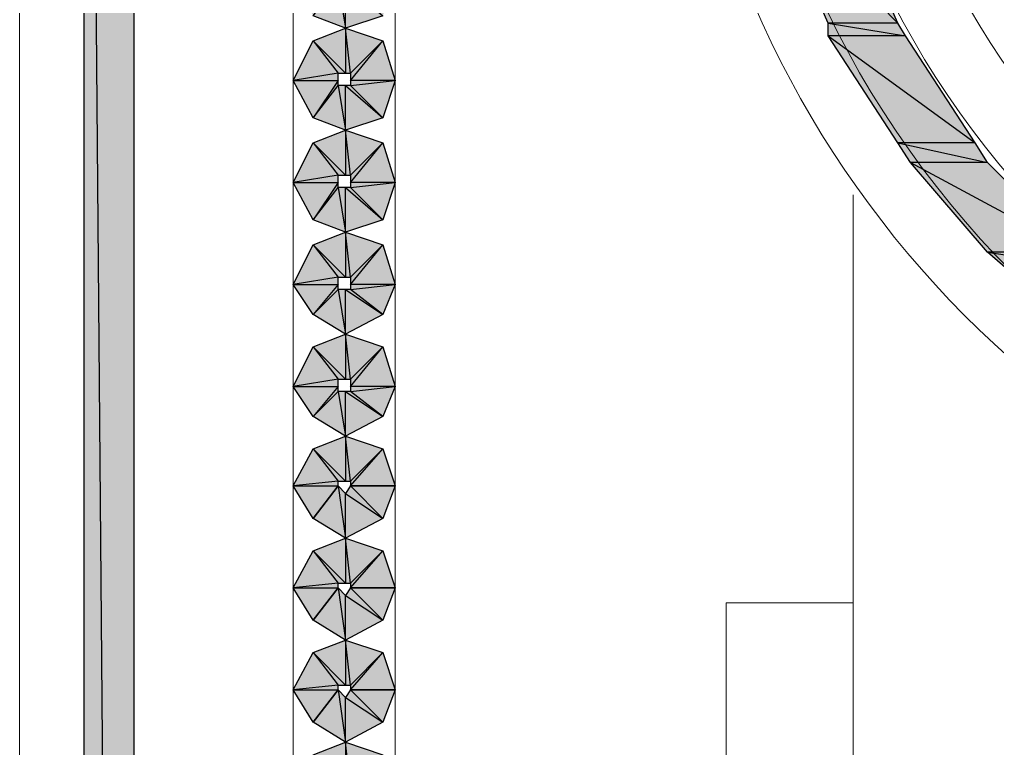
# Model space of a CAD drawing. Header units: millimetres. Extents: x 53 to 176, y -29 to 32.
# Drawn here: x 112.392 to 112.941, y -10.897 to -10.488 of the extents above; entities that cross this region are included whole.
import ezdxf

# ---------------------------------------------------------------- set-up
doc = ezdxf.new("R2010")
doc.units = ezdxf.units.MM
doc.layers.add('15 - Quadro de medição', color=6, linetype='Continuous')

msp = doc.modelspace()

# ---------------------------------------------------------------- hatches: boundary and pattern name
at = {"layer": '15 - Quadro de medição', "true_color": 0x000007}
h = msp.add_hatch(color=7, dxfattribs=at)
h.paths.add_polyline_path([(112.45599, -9.68853), (112.42805, -9.68853), (112.45599, -13.03237)])
h.paths.add_polyline_path([(112.42805, -9.68853), (112.45599, -13.03237), (112.42805, -13.03237)])
h = msp.add_hatch(color=7, dxfattribs=at)
h.paths.add_polyline_path([(112.85267, -10.41764), (112.81356, -10.41764), (112.88479, -10.49027)])
h.paths.add_polyline_path([(112.81356, -10.41764), (112.88479, -10.49027), (112.84568, -10.49027)])
h = msp.add_hatch(color=7, dxfattribs=at)
h.paths.add_polyline_path([(112.59567, -10.48608), (112.57751, -10.46792), (112.60265, -10.46513)])
h.paths.add_polyline_path([(112.57751, -10.46792), (112.60265, -10.46513), (112.57751, -10.46513)])
h.paths.add_polyline_path([(112.60265, -10.46513), (112.57751, -10.46513), (112.59567, -10.44278)])
h.paths.add_polyline_path([(112.57751, -10.46513), (112.59567, -10.44278), (112.57751, -10.46094)])
h.paths.add_polyline_path([(112.59567, -10.44278), (112.57751, -10.46094), (112.57471, -10.4358)])
h.paths.add_polyline_path([(112.57751, -10.46094), (112.57471, -10.4358), (112.57471, -10.46094)])
h.paths.add_polyline_path([(112.57471, -10.4358), (112.57471, -10.46094), (112.55656, -10.44278)])
h.paths.add_polyline_path([(112.57471, -10.46094), (112.55656, -10.44278), (112.57052, -10.46094)])
h.paths.add_polyline_path([(112.55656, -10.44278), (112.57052, -10.46094), (112.54538, -10.46513)])
h.paths.add_polyline_path([(112.57052, -10.46094), (112.54538, -10.46513), (112.57052, -10.46513)])
h.paths.add_polyline_path([(112.54538, -10.46513), (112.57052, -10.46513), (112.55656, -10.48608)])
h.paths.add_polyline_path([(112.57052, -10.46513), (112.55656, -10.48608), (112.57052, -10.46792)])
h.paths.add_polyline_path([(112.55656, -10.48608), (112.57052, -10.46792), (112.57471, -10.49307)])
h.paths.add_polyline_path([(112.57052, -10.46792), (112.57471, -10.49307), (112.57471, -10.46792)])
h.paths.add_polyline_path([(112.57471, -10.49307), (112.57471, -10.46792), (112.59567, -10.48608)])
h.paths.add_polyline_path([(112.57471, -10.46792), (112.59567, -10.48608), (112.57751, -10.46792)])
h = msp.add_hatch(color=7, dxfattribs=at)
h.paths.add_polyline_path([(112.59567, -10.54335), (112.57751, -10.52519), (112.60265, -10.5224)])
h.paths.add_polyline_path([(112.57751, -10.52519), (112.60265, -10.5224), (112.57751, -10.5224)])
h.paths.add_polyline_path([(112.60265, -10.5224), (112.57751, -10.5224), (112.59567, -10.50005)])
h.paths.add_polyline_path([(112.57751, -10.5224), (112.59567, -10.50005), (112.57751, -10.51821)])
h.paths.add_polyline_path([(112.59567, -10.50005), (112.57751, -10.51821), (112.57471, -10.49307)])
h.paths.add_polyline_path([(112.57751, -10.51821), (112.57471, -10.49307), (112.57471, -10.51821)])
h.paths.add_polyline_path([(112.57471, -10.49307), (112.57471, -10.51821), (112.55656, -10.50005)])
h.paths.add_polyline_path([(112.57471, -10.51821), (112.55656, -10.50005), (112.57052, -10.51821)])
h.paths.add_polyline_path([(112.55656, -10.50005), (112.57052, -10.51821), (112.54538, -10.5224)])
h.paths.add_polyline_path([(112.57052, -10.51821), (112.54538, -10.5224), (112.57052, -10.5224)])
h.paths.add_polyline_path([(112.54538, -10.5224), (112.57052, -10.5224), (112.55656, -10.54335)])
h.paths.add_polyline_path([(112.57052, -10.5224), (112.55656, -10.54335), (112.57052, -10.52519)])
h.paths.add_polyline_path([(112.55656, -10.54335), (112.57052, -10.52519), (112.57471, -10.55033)])
h.paths.add_polyline_path([(112.57052, -10.52519), (112.57471, -10.55033), (112.57471, -10.52519)])
h.paths.add_polyline_path([(112.57471, -10.55033), (112.57471, -10.52519), (112.59567, -10.54335)])
h.paths.add_polyline_path([(112.57471, -10.52519), (112.59567, -10.54335), (112.57751, -10.52519)])
h = msp.add_hatch(color=7, dxfattribs=at)
h.paths.add_polyline_path([(112.88479, -10.49027), (112.84568, -10.49027), (112.88898, -10.49726)])
h.paths.add_polyline_path([(112.84568, -10.49027), (112.88898, -10.49726), (112.84568, -10.49726)])
h = msp.add_hatch(color=7, dxfattribs=at)
h.paths.add_polyline_path([(112.88898, -10.49726), (112.84568, -10.49726), (112.92809, -10.55732)])
h.paths.add_polyline_path([(112.84568, -10.49726), (112.92809, -10.55732), (112.88479, -10.55732)])
h = msp.add_hatch(color=7, dxfattribs=at)
h.paths.add_polyline_path([(112.59567, -10.60062), (112.57751, -10.58246), (112.60265, -10.57967)])
h.paths.add_polyline_path([(112.57751, -10.58246), (112.60265, -10.57967), (112.57751, -10.57967)])
h.paths.add_polyline_path([(112.60265, -10.57967), (112.57751, -10.57967), (112.59567, -10.55732)])
h.paths.add_polyline_path([(112.57751, -10.57967), (112.59567, -10.55732), (112.57751, -10.57547)])
h.paths.add_polyline_path([(112.59567, -10.55732), (112.57751, -10.57547), (112.57471, -10.55033)])
h.paths.add_polyline_path([(112.57751, -10.57547), (112.57471, -10.55033), (112.57471, -10.57547)])
h.paths.add_polyline_path([(112.57471, -10.55033), (112.57471, -10.57547), (112.55656, -10.55732)])
h.paths.add_polyline_path([(112.57471, -10.57547), (112.55656, -10.55732), (112.57052, -10.57547)])
h.paths.add_polyline_path([(112.55656, -10.55732), (112.57052, -10.57547), (112.54538, -10.57967)])
h.paths.add_polyline_path([(112.57052, -10.57547), (112.54538, -10.57967), (112.57052, -10.57967)])
h.paths.add_polyline_path([(112.54538, -10.57967), (112.57052, -10.57967), (112.55656, -10.60062)])
h.paths.add_polyline_path([(112.57052, -10.57967), (112.55656, -10.60062), (112.57052, -10.58246)])
h.paths.add_polyline_path([(112.55656, -10.60062), (112.57052, -10.58246), (112.57471, -10.6076)])
h.paths.add_polyline_path([(112.57052, -10.58246), (112.57471, -10.6076), (112.57471, -10.58246)])
h.paths.add_polyline_path([(112.57471, -10.6076), (112.57471, -10.58246), (112.59567, -10.60062)])
h.paths.add_polyline_path([(112.57471, -10.58246), (112.59567, -10.60062), (112.57751, -10.58246)])
h = msp.add_hatch(color=7, dxfattribs=at)
h.paths.add_polyline_path([(112.92809, -10.55732), (112.88479, -10.55732), (112.93508, -10.56849)])
h.paths.add_polyline_path([(112.88479, -10.55732), (112.93508, -10.56849), (112.89178, -10.56849)])
h = msp.add_hatch(color=7, dxfattribs=at)
h.paths.add_polyline_path([(112.93508, -10.56849), (112.89178, -10.56849), (112.98536, -10.61877)])
h.paths.add_polyline_path([(112.89178, -10.56849), (112.98536, -10.61877), (112.93508, -10.61877)])
h = msp.add_hatch(color=7, dxfattribs=at)
h.paths.add_polyline_path([(112.59567, -10.65369), (112.57751, -10.63973), (112.60265, -10.63693)])
h.paths.add_polyline_path([(112.57751, -10.63973), (112.60265, -10.63693), (112.57751, -10.63693)])
h.paths.add_polyline_path([(112.60265, -10.63693), (112.57751, -10.63693), (112.59567, -10.61458)])
h.paths.add_polyline_path([(112.57751, -10.63693), (112.59567, -10.61458), (112.57751, -10.63274)])
h.paths.add_polyline_path([(112.59567, -10.61458), (112.57751, -10.63274), (112.57471, -10.6076)])
h.paths.add_polyline_path([(112.57751, -10.63274), (112.57471, -10.6076), (112.57471, -10.63274)])
h.paths.add_polyline_path([(112.57471, -10.6076), (112.57471, -10.63274), (112.55656, -10.61458)])
h.paths.add_polyline_path([(112.57471, -10.63274), (112.55656, -10.61458), (112.57052, -10.63274)])
h.paths.add_polyline_path([(112.55656, -10.61458), (112.57052, -10.63274), (112.54538, -10.63693)])
h.paths.add_polyline_path([(112.57052, -10.63274), (112.54538, -10.63693), (112.57052, -10.63693)])
h.paths.add_polyline_path([(112.54538, -10.63693), (112.57052, -10.63693), (112.55656, -10.65369)])
h.paths.add_polyline_path([(112.57052, -10.63693), (112.55656, -10.65369), (112.57052, -10.63973)])
h.paths.add_polyline_path([(112.55656, -10.65369), (112.57052, -10.63973), (112.57471, -10.66487)])
h.paths.add_polyline_path([(112.57052, -10.63973), (112.57471, -10.66487), (112.57471, -10.63973)])
h.paths.add_polyline_path([(112.57471, -10.66487), (112.57471, -10.63973), (112.59567, -10.65369)])
h.paths.add_polyline_path([(112.57471, -10.63973), (112.59567, -10.65369), (112.57751, -10.63973)])
h = msp.add_hatch(color=7, dxfattribs=at)
h.paths.add_polyline_path([(112.98536, -10.61877), (112.93508, -10.61877), (112.99933, -10.62855)])
h.paths.add_polyline_path([(112.93508, -10.61877), (112.99933, -10.62855), (112.94625, -10.62855)])
h = msp.add_hatch(color=7, dxfattribs=at)
h.paths.add_polyline_path([(112.59567, -10.71096), (112.57751, -10.69699), (112.60265, -10.6942)])
h.paths.add_polyline_path([(112.57751, -10.69699), (112.60265, -10.6942), (112.57751, -10.6942)])
h.paths.add_polyline_path([(112.60265, -10.6942), (112.57751, -10.6942), (112.59567, -10.67185)])
h.paths.add_polyline_path([(112.57751, -10.6942), (112.59567, -10.67185), (112.57751, -10.69001)])
h.paths.add_polyline_path([(112.59567, -10.67185), (112.57751, -10.69001), (112.57471, -10.66487)])
h.paths.add_polyline_path([(112.57751, -10.69001), (112.57471, -10.66487), (112.57471, -10.69001)])
h.paths.add_polyline_path([(112.57471, -10.66487), (112.57471, -10.69001), (112.55656, -10.67185)])
h.paths.add_polyline_path([(112.57471, -10.69001), (112.55656, -10.67185), (112.57052, -10.69001)])
h.paths.add_polyline_path([(112.55656, -10.67185), (112.57052, -10.69001), (112.54538, -10.6942)])
h.paths.add_polyline_path([(112.57052, -10.69001), (112.54538, -10.6942), (112.57052, -10.6942)])
h.paths.add_polyline_path([(112.54538, -10.6942), (112.57052, -10.6942), (112.55656, -10.71096)])
h.paths.add_polyline_path([(112.57052, -10.6942), (112.55656, -10.71096), (112.57052, -10.69699)])
h.paths.add_polyline_path([(112.55656, -10.71096), (112.57052, -10.69699), (112.57471, -10.72213)])
h.paths.add_polyline_path([(112.57052, -10.69699), (112.57471, -10.72213), (112.57471, -10.69699)])
h.paths.add_polyline_path([(112.57471, -10.72213), (112.57471, -10.69699), (112.59567, -10.71096)])
h.paths.add_polyline_path([(112.57471, -10.69699), (112.59567, -10.71096), (112.57751, -10.69699)])
h = msp.add_hatch(color=7, dxfattribs=at)
h.paths.add_polyline_path([(112.60265, -10.75007), (112.57751, -10.75007), (112.59567, -10.72912)])
h.paths.add_polyline_path([(112.57751, -10.75007), (112.59567, -10.72912), (112.57751, -10.74728)])
h.paths.add_polyline_path([(112.59567, -10.72912), (112.57751, -10.74728), (112.57471, -10.72213)])
h.paths.add_polyline_path([(112.57751, -10.74728), (112.57471, -10.72213), (112.57471, -10.74728)])
h.paths.add_polyline_path([(112.57471, -10.72213), (112.57471, -10.74728), (112.55656, -10.72912)])
h.paths.add_polyline_path([(112.57471, -10.74728), (112.55656, -10.72912), (112.57052, -10.74728)])
h.paths.add_polyline_path([(112.55656, -10.72912), (112.57052, -10.74728), (112.54538, -10.75007)])
h.paths.add_polyline_path([(112.57052, -10.74728), (112.54538, -10.75007), (112.57052, -10.75007)])
h.paths.add_polyline_path([(112.54538, -10.75007), (112.57052, -10.75007), (112.55656, -10.76823)])
h = msp.add_hatch(color=7, dxfattribs=at)
h.paths.add_polyline_path([(112.55656, -10.76823), (112.57052, -10.75007), (112.57471, -10.7794)])
h.paths.add_polyline_path([(112.57052, -10.75007), (112.57471, -10.7794), (112.57471, -10.75426)])
h.paths.add_polyline_path([(112.57471, -10.7794), (112.57471, -10.75426), (112.59567, -10.76823)])
h.paths.add_polyline_path([(112.57471, -10.75426), (112.59567, -10.76823), (112.57751, -10.75007)])
h.paths.add_polyline_path([(112.59567, -10.76823), (112.57751, -10.75007), (112.60265, -10.75007)])
h = msp.add_hatch(color=7, dxfattribs=at)
h.paths.add_polyline_path([(112.60265, -10.80734), (112.57751, -10.80734), (112.59567, -10.78639)])
h.paths.add_polyline_path([(112.57751, -10.80734), (112.59567, -10.78639), (112.57751, -10.80454)])
h.paths.add_polyline_path([(112.59567, -10.78639), (112.57751, -10.80454), (112.57471, -10.7794)])
h.paths.add_polyline_path([(112.57751, -10.80454), (112.57471, -10.7794), (112.57471, -10.80454)])
h.paths.add_polyline_path([(112.57471, -10.7794), (112.57471, -10.80454), (112.55656, -10.78639)])
h.paths.add_polyline_path([(112.57471, -10.80454), (112.55656, -10.78639), (112.57052, -10.80454)])
h.paths.add_polyline_path([(112.55656, -10.78639), (112.57052, -10.80454), (112.54538, -10.80734)])
h.paths.add_polyline_path([(112.57052, -10.80454), (112.54538, -10.80734), (112.57052, -10.80734)])
h.paths.add_polyline_path([(112.54538, -10.80734), (112.57052, -10.80734), (112.55656, -10.82549)])
h = msp.add_hatch(color=7, dxfattribs=at)
h.paths.add_polyline_path([(112.55656, -10.82549), (112.57052, -10.80734), (112.57471, -10.83667)])
h.paths.add_polyline_path([(112.57052, -10.80734), (112.57471, -10.83667), (112.57471, -10.81153)])
h.paths.add_polyline_path([(112.57471, -10.83667), (112.57471, -10.81153), (112.59567, -10.82549)])
h.paths.add_polyline_path([(112.57471, -10.81153), (112.59567, -10.82549), (112.57751, -10.80734)])
h.paths.add_polyline_path([(112.59567, -10.82549), (112.57751, -10.80734), (112.60265, -10.80734)])
h = msp.add_hatch(color=7, dxfattribs=at)
h.paths.add_polyline_path([(112.60265, -10.8646), (112.57751, -10.8646), (112.59567, -10.84365)])
h.paths.add_polyline_path([(112.57751, -10.8646), (112.59567, -10.84365), (112.57751, -10.86181)])
h.paths.add_polyline_path([(112.59567, -10.84365), (112.57751, -10.86181), (112.57471, -10.83667)])
h.paths.add_polyline_path([(112.57751, -10.86181), (112.57471, -10.83667), (112.57471, -10.86181)])
h.paths.add_polyline_path([(112.57471, -10.83667), (112.57471, -10.86181), (112.55656, -10.84365)])
h.paths.add_polyline_path([(112.57471, -10.86181), (112.55656, -10.84365), (112.57052, -10.86181)])
h.paths.add_polyline_path([(112.55656, -10.84365), (112.57052, -10.86181), (112.54538, -10.8646)])
h.paths.add_polyline_path([(112.57052, -10.86181), (112.54538, -10.8646), (112.57052, -10.8646)])
h.paths.add_polyline_path([(112.54538, -10.8646), (112.57052, -10.8646), (112.55656, -10.88276)])
h = msp.add_hatch(color=7, dxfattribs=at)
h.paths.add_polyline_path([(112.55656, -10.88276), (112.57052, -10.8646), (112.57471, -10.89394)])
h.paths.add_polyline_path([(112.57052, -10.8646), (112.57471, -10.89394), (112.57471, -10.86879)])
h.paths.add_polyline_path([(112.57471, -10.89394), (112.57471, -10.86879), (112.59567, -10.88276)])
h.paths.add_polyline_path([(112.57471, -10.86879), (112.59567, -10.88276), (112.57751, -10.8646)])
h.paths.add_polyline_path([(112.59567, -10.88276), (112.57751, -10.8646), (112.60265, -10.8646)])
h = msp.add_hatch(color=7, dxfattribs=at)
h.paths.add_polyline_path([(112.60265, -10.92187), (112.57751, -10.92187), (112.59567, -10.90092)])
h.paths.add_polyline_path([(112.57751, -10.92187), (112.59567, -10.90092), (112.57751, -10.91908)])
h.paths.add_polyline_path([(112.59567, -10.90092), (112.57751, -10.91908), (112.57471, -10.89394)])
h.paths.add_polyline_path([(112.57751, -10.91908), (112.57471, -10.89394), (112.57471, -10.91908)])
h.paths.add_polyline_path([(112.57471, -10.89394), (112.57471, -10.91908), (112.55656, -10.90092)])
h.paths.add_polyline_path([(112.57471, -10.91908), (112.55656, -10.90092), (112.57052, -10.91908)])
h.paths.add_polyline_path([(112.55656, -10.90092), (112.57052, -10.91908), (112.54538, -10.92187)])
h.paths.add_polyline_path([(112.57052, -10.91908), (112.54538, -10.92187), (112.57052, -10.92187)])
h.paths.add_polyline_path([(112.54538, -10.92187), (112.57052, -10.92187), (112.55656, -10.94003)])

# ---------------------------------------------------------------- linework, layer by layer
at = {"layer": '15 - Quadro de medição', "color": 7, "linetype": 'Continuous', "lineweight": 20, "true_color": 0x000007}
msp.add_lwpolyline([(112.39174, -9.32817), (114.24803, -9.32817), (114.24803, -13.03237), (112.39174, -13.03237)], close=True, dxfattribs=at)
for points in [[(112.45599, -13.03237), (112.45599, -9.47483), (112.45599, -9.47483)], [(114.24803, -9.55305), (114.24803, -13.03237), (112.39174, -13.03237), (112.39174, -9.55305)], [(112.42805, -9.68853), (112.42805, -13.03237), (112.45599, -13.03237), (112.41269, -13.03237)], [(112.54538, -10.97634), (112.54538, -10.06845), (112.54538, -10.06845)], [(112.60265, -10.06845), (112.60265, -10.97634), (112.60265, -10.97634)], [(112.57471, -10.50424), (112.57471, -10.49307), (112.57471, -10.49307)], [(112.85965, -10.92885), (112.85965, -10.58665), (112.85965, -10.58665)], [(112.78842, -10.92885), (112.78842, -10.81572), (112.85965, -10.81572)]]:
    msp.add_lwpolyline(points, dxfattribs=at)
at = {"layer": '15 - Quadro de medição', "color": 7, "linetype": 'Continuous', "lineweight": -2, "true_color": 0x000007}
for points in [[(112.45599, -9.68853), (112.42805, -9.68853), (112.45599, -13.03237)], [(112.42805, -9.68853), (112.45599, -13.03237), (112.42805, -13.03237)], [(112.85267, -10.41764), (112.81356, -10.41764), (112.88479, -10.49027)], [(112.81356, -10.41764), (112.88479, -10.49027), (112.84568, -10.49027)], [(112.55656, -10.48608), (112.57052, -10.46792), (112.57471, -10.49307)], [(112.57052, -10.46792), (112.57471, -10.49307), (112.57471, -10.46792)], [(112.57471, -10.49307), (112.57471, -10.46792), (112.59567, -10.48608)], [(112.57471, -10.49307), (112.57471, -10.51821), (112.55656, -10.50005)], [(112.59567, -10.50005), (112.57751, -10.51821), (112.57471, -10.49307)], [(112.57751, -10.51821), (112.57471, -10.49307), (112.57471, -10.51821)], [(112.88479, -10.49027), (112.84568, -10.49027), (112.88898, -10.49726)], [(112.84568, -10.49027), (112.88898, -10.49726), (112.84568, -10.49726)], [(112.55656, -10.50005), (112.57052, -10.51821), (112.54538, -10.5224)], [(112.57471, -10.51821), (112.55656, -10.50005), (112.57052, -10.51821)], [(112.60265, -10.5224), (112.57751, -10.5224), (112.59567, -10.50005)], [(112.57751, -10.5224), (112.59567, -10.50005), (112.57751, -10.51821)], [(112.88898, -10.49726), (112.84568, -10.49726), (112.92809, -10.55732)], [(112.84568, -10.49726), (112.92809, -10.55732), (112.88479, -10.55732)], [(112.57052, -10.51821), (112.54538, -10.5224), (112.57052, -10.5224)], [(112.54538, -10.5224), (112.57052, -10.5224), (112.55656, -10.54335)], [(112.57052, -10.5224), (112.55656, -10.54335), (112.57052, -10.52519)], [(112.59567, -10.54335), (112.57751, -10.52519), (112.60265, -10.5224)], [(112.57751, -10.52519), (112.60265, -10.5224), (112.57751, -10.5224)], [(112.55656, -10.54335), (112.57052, -10.52519), (112.57471, -10.55033)], [(112.57052, -10.52519), (112.57471, -10.55033), (112.57471, -10.52519)], [(112.57471, -10.55033), (112.57471, -10.52519), (112.59567, -10.54335)], [(112.57471, -10.52519), (112.59567, -10.54335), (112.57751, -10.52519)], [(112.57471, -10.55033), (112.57471, -10.57547), (112.55656, -10.55732)], [(112.59567, -10.55732), (112.57751, -10.57547), (112.57471, -10.55033)], [(112.57751, -10.57547), (112.57471, -10.55033), (112.57471, -10.57547)], [(112.55656, -10.55732), (112.57052, -10.57547), (112.54538, -10.57967)], [(112.57471, -10.57547), (112.55656, -10.55732), (112.57052, -10.57547)], [(112.60265, -10.57967), (112.57751, -10.57967), (112.59567, -10.55732)], [(112.57751, -10.57967), (112.59567, -10.55732), (112.57751, -10.57547)], [(112.92809, -10.55732), (112.88479, -10.55732), (112.93508, -10.56849)], [(112.88479, -10.55732), (112.93508, -10.56849), (112.89178, -10.56849)], [(112.93508, -10.56849), (112.89178, -10.56849), (112.98536, -10.61877)], [(112.89178, -10.56849), (112.98536, -10.61877), (112.93508, -10.61877)], [(112.57052, -10.57547), (112.54538, -10.57967), (112.57052, -10.57967)], [(112.54538, -10.57967), (112.57052, -10.57967), (112.55656, -10.60062)], [(112.57052, -10.57967), (112.55656, -10.60062), (112.57052, -10.58246)], [(112.55656, -10.60062), (112.57052, -10.58246), (112.57471, -10.6076)], [(112.57052, -10.58246), (112.57471, -10.6076), (112.57471, -10.58246)], [(112.57471, -10.6076), (112.57471, -10.58246), (112.59567, -10.60062)], [(112.57471, -10.58246), (112.59567, -10.60062), (112.57751, -10.58246)], [(112.59567, -10.60062), (112.57751, -10.58246), (112.60265, -10.57967)], [(112.57751, -10.58246), (112.60265, -10.57967), (112.57751, -10.57967)], [(112.57471, -10.6076), (112.57471, -10.63274), (112.55656, -10.61458)], [(112.59567, -10.61458), (112.57751, -10.63274), (112.57471, -10.6076)], [(112.57751, -10.63274), (112.57471, -10.6076), (112.57471, -10.63274)], [(112.55656, -10.61458), (112.57052, -10.63274), (112.54538, -10.63693)], [(112.57471, -10.63274), (112.55656, -10.61458), (112.57052, -10.63274)], [(112.60265, -10.63693), (112.57751, -10.63693), (112.59567, -10.61458)], [(112.57751, -10.63693), (112.59567, -10.61458), (112.57751, -10.63274)], [(112.98536, -10.61877), (112.93508, -10.61877), (112.99933, -10.62855)], [(112.93508, -10.61877), (112.99933, -10.62855), (112.94625, -10.62855)], [(112.57052, -10.63274), (112.54538, -10.63693), (112.57052, -10.63693)], [(112.54538, -10.63693), (112.57052, -10.63693), (112.55656, -10.65369)], [(112.57052, -10.63693), (112.55656, -10.65369), (112.57052, -10.63973)], [(112.59567, -10.65369), (112.57751, -10.63973), (112.60265, -10.63693)], [(112.57751, -10.63973), (112.60265, -10.63693), (112.57751, -10.63693)], [(112.55656, -10.65369), (112.57052, -10.63973), (112.57471, -10.66487)], [(112.57052, -10.63973), (112.57471, -10.66487), (112.57471, -10.63973)], [(112.57471, -10.66487), (112.57471, -10.63973), (112.59567, -10.65369)], [(112.57471, -10.63973), (112.59567, -10.65369), (112.57751, -10.63973)], [(112.57471, -10.66487), (112.57471, -10.69001), (112.55656, -10.67185)], [(112.59567, -10.67185), (112.57751, -10.69001), (112.57471, -10.66487)], [(112.57751, -10.69001), (112.57471, -10.66487), (112.57471, -10.69001)], [(112.55656, -10.67185), (112.57052, -10.69001), (112.54538, -10.6942)], [(112.57471, -10.69001), (112.55656, -10.67185), (112.57052, -10.69001)], [(112.60265, -10.6942), (112.57751, -10.6942), (112.59567, -10.67185)], [(112.57751, -10.6942), (112.59567, -10.67185), (112.57751, -10.69001)], [(112.57052, -10.69001), (112.54538, -10.6942), (112.57052, -10.6942)], [(112.54538, -10.6942), (112.57052, -10.6942), (112.55656, -10.71096)], [(112.57052, -10.6942), (112.55656, -10.71096), (112.57052, -10.69699)], [(112.55656, -10.71096), (112.57052, -10.69699), (112.57471, -10.72213)], [(112.57052, -10.69699), (112.57471, -10.72213), (112.57471, -10.69699)], [(112.57471, -10.72213), (112.57471, -10.69699), (112.59567, -10.71096)], [(112.57471, -10.69699), (112.59567, -10.71096), (112.57751, -10.69699)], [(112.59567, -10.71096), (112.57751, -10.69699), (112.60265, -10.6942)], [(112.57751, -10.69699), (112.60265, -10.6942), (112.57751, -10.6942)], [(112.57471, -10.72213), (112.57471, -10.74728), (112.55656, -10.72912)], [(112.59567, -10.72912), (112.57751, -10.74728), (112.57471, -10.72213)], [(112.57751, -10.74728), (112.57471, -10.72213), (112.57471, -10.74728)], [(112.55656, -10.72912), (112.57052, -10.74728), (112.54538, -10.75007)], [(112.57471, -10.74728), (112.55656, -10.72912), (112.57052, -10.74728)], [(112.60265, -10.75007), (112.57751, -10.75007), (112.59567, -10.72912)], [(112.57751, -10.75007), (112.59567, -10.72912), (112.57751, -10.74728)], [(112.57052, -10.74728), (112.54538, -10.75007), (112.57052, -10.75007)], [(112.54538, -10.75007), (112.57052, -10.75007), (112.55656, -10.76823)], [(112.55656, -10.76823), (112.57052, -10.75007), (112.57471, -10.7794)], [(112.57052, -10.75007), (112.57471, -10.7794), (112.57471, -10.75426)], [(112.57471, -10.75426), (112.59567, -10.76823), (112.57751, -10.75007)], [(112.59567, -10.76823), (112.57751, -10.75007), (112.60265, -10.75007)], [(112.57471, -10.7794), (112.57471, -10.75426), (112.59567, -10.76823)], [(112.57471, -10.7794), (112.57471, -10.80454), (112.55656, -10.78639)], [(112.59567, -10.78639), (112.57751, -10.80454), (112.57471, -10.7794)], [(112.57751, -10.80454), (112.57471, -10.7794), (112.57471, -10.80454)], [(112.55656, -10.78639), (112.57052, -10.80454), (112.54538, -10.80734)], [(112.57471, -10.80454), (112.55656, -10.78639), (112.57052, -10.80454)], [(112.60265, -10.80734), (112.57751, -10.80734), (112.59567, -10.78639)], [(112.57751, -10.80734), (112.59567, -10.78639), (112.57751, -10.80454)], [(112.57052, -10.80454), (112.54538, -10.80734), (112.57052, -10.80734)], [(112.54538, -10.80734), (112.57052, -10.80734), (112.55656, -10.82549)], [(112.55656, -10.82549), (112.57052, -10.80734), (112.57471, -10.83667)], [(112.57052, -10.80734), (112.57471, -10.83667), (112.57471, -10.81153)], [(112.57471, -10.81153), (112.59567, -10.82549), (112.57751, -10.80734)], [(112.59567, -10.82549), (112.57751, -10.80734), (112.60265, -10.80734)], [(112.57471, -10.83667), (112.57471, -10.81153), (112.59567, -10.82549)], [(112.57471, -10.83667), (112.57471, -10.86181), (112.55656, -10.84365)], [(112.59567, -10.84365), (112.57751, -10.86181), (112.57471, -10.83667)], [(112.57751, -10.86181), (112.57471, -10.83667), (112.57471, -10.86181)], [(112.55656, -10.84365), (112.57052, -10.86181), (112.54538, -10.8646)], [(112.57471, -10.86181), (112.55656, -10.84365), (112.57052, -10.86181)], [(112.60265, -10.8646), (112.57751, -10.8646), (112.59567, -10.84365)], [(112.57751, -10.8646), (112.59567, -10.84365), (112.57751, -10.86181)], [(112.57052, -10.86181), (112.54538, -10.8646), (112.57052, -10.8646)], [(112.54538, -10.8646), (112.57052, -10.8646), (112.55656, -10.88276)], [(112.55656, -10.88276), (112.57052, -10.8646), (112.57471, -10.89394)], [(112.57052, -10.8646), (112.57471, -10.89394), (112.57471, -10.86879)], [(112.57471, -10.86879), (112.59567, -10.88276), (112.57751, -10.8646)], [(112.59567, -10.88276), (112.57751, -10.8646), (112.60265, -10.8646)], [(112.57471, -10.89394), (112.57471, -10.86879), (112.59567, -10.88276)], [(112.57471, -10.89394), (112.57471, -10.91908), (112.55656, -10.90092)], [(112.59567, -10.90092), (112.57751, -10.91908), (112.57471, -10.89394)], [(112.57751, -10.91908), (112.57471, -10.89394), (112.57471, -10.91908)]]:
    msp.add_lwpolyline(points, close=True, dxfattribs=at)
at = {"layer": '15 - Quadro de medição', "color": 7, "linetype": 'Continuous', "lineweight": 20, "true_color": 0x000007}
for points in [[(113.86113, -10.25143), (113.86113, -9.95671), (113.62228, -9.71787), (113.32617, -9.71787), (113.32617, -9.71787), (113.03145, -9.71787), (112.79261, -9.95671), (112.79261, -10.25143), (112.79261, -10.25143), (112.79261, -10.54754), (113.03145, -10.78639), (113.32617, -10.78639), (113.32617, -10.78639), (113.62228, -10.78639), (113.86113, -10.54754), (113.86113, -10.25143)], [(113.06498, -9.7444), (112.83172, -9.86592), (112.7102, -10.12991), (112.77305, -10.38691), (112.77305, -10.38691), (112.83451, -10.64252), (113.06358, -10.8227), (113.32617, -10.8227), (113.32617, -10.8227), (113.59016, -10.8227), (113.81923, -10.64252), (113.88068, -10.38691), (113.88068, -10.38691), (113.94354, -10.12991), (113.82202, -9.86592), (113.58876, -9.7444)], [(113.82621, -10.25143), (113.82621, -9.97627), (113.60273, -9.75278), (113.32617, -9.75278), (113.32617, -9.75278), (113.05101, -9.75278), (112.82753, -9.97627), (112.82753, -10.25143), (112.82753, -10.25143), (112.82753, -10.52799), (113.05101, -10.75007), (113.32617, -10.75007), (113.32617, -10.75007), (113.60273, -10.75007), (113.82621, -10.52799), (113.82621, -10.25143)], [(113.78989, -10.25143), (113.78989, -9.99582), (113.58317, -9.7891), (113.32617, -9.7891), (113.32617, -9.7891), (113.07056, -9.7891), (112.86384, -9.99582), (112.86384, -10.25143), (112.86384, -10.25143), (112.86384, -10.50703), (113.07056, -10.71515), (113.32617, -10.71515), (113.32617, -10.71515), (113.58317, -10.71515), (113.78989, -10.50703), (113.78989, -10.25143)]]:
    msp.add_open_spline(points, degree=3, knots=[0, 0, 0, 0, 0.0625, 0.0625, 0.0625, 0.062501, 0.125, 0.125, 0.125, 0.125001, 0.1875, 0.1875, 0.1875, 0.187501, 1, 1, 1, 1], dxfattribs=at)

doc.saveas('drawing.dxf')
